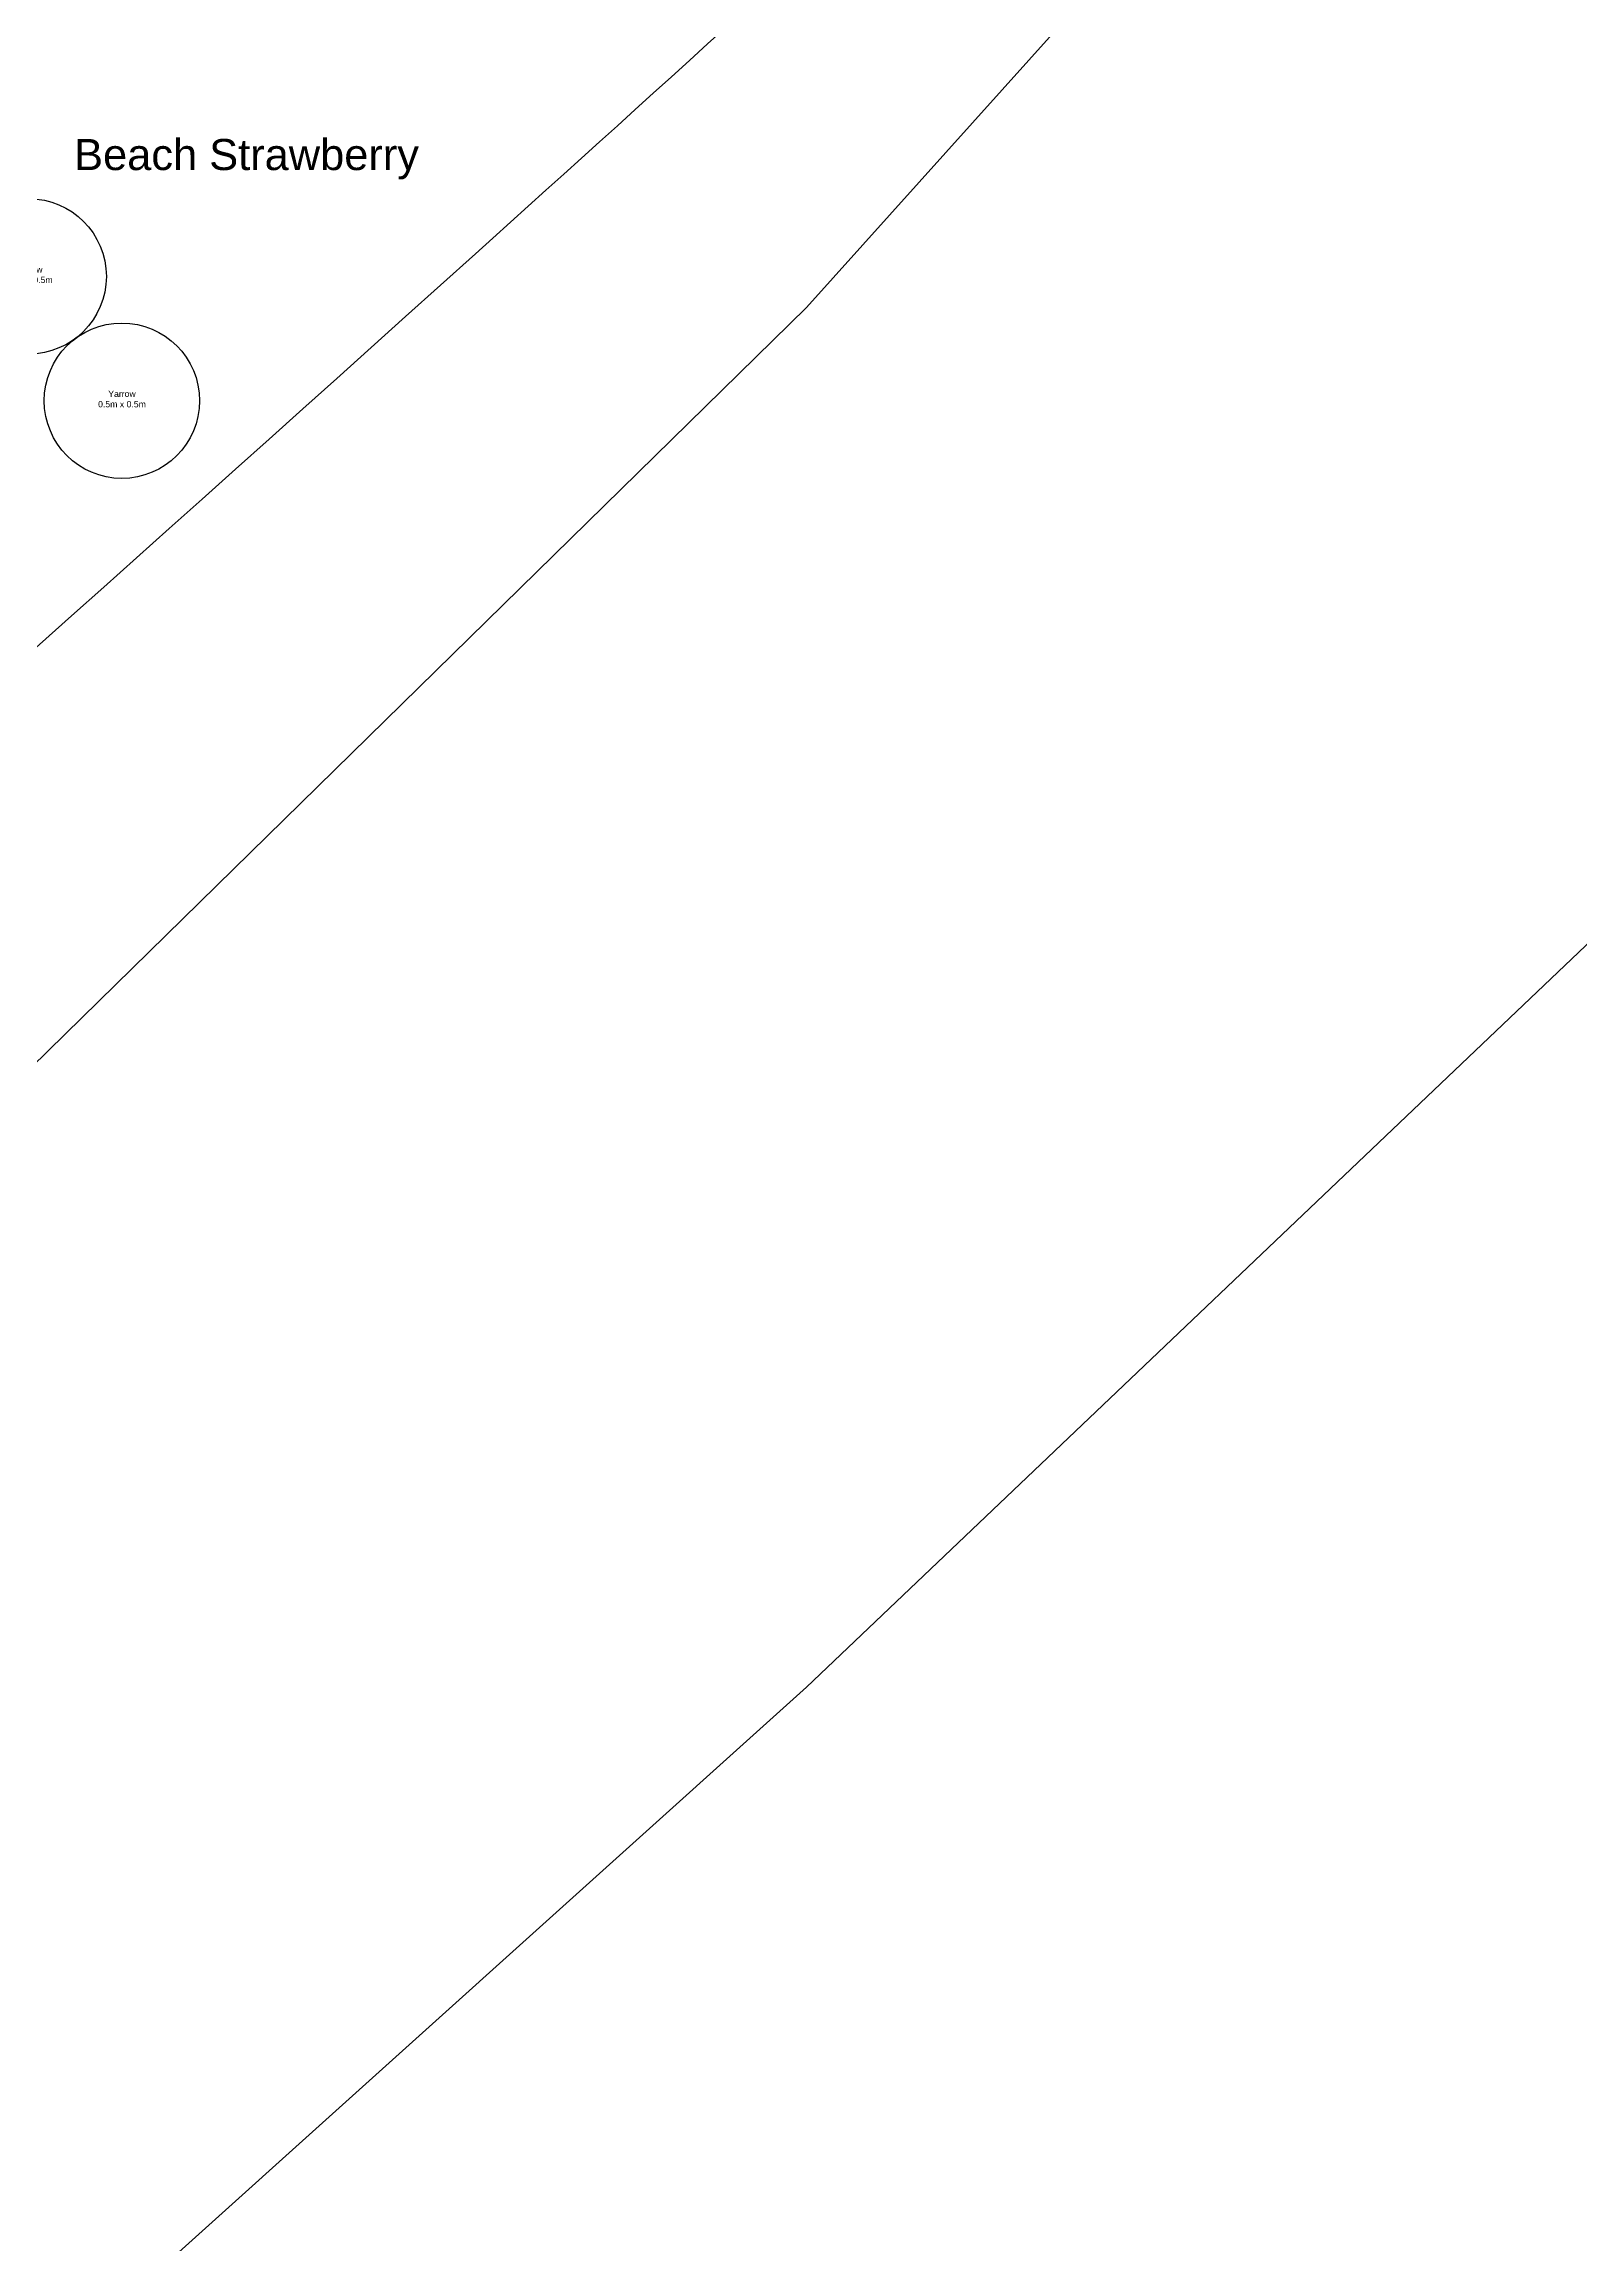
# Model space of a CAD drawing. Header units: metres. Extents: x 0 to 134, y 7 to 109.
# Drawn here: x 76.95 to 81.89, y 39.77 to 46.85 of the extents above; entities that cross this region are included whole.
import ezdxf

# ---------------------------------------------------------------- set-up
doc = ezdxf.new("R2010")
doc.units = ezdxf.units.M
for name, color, linetype, true_color in [('Boundary', 5, 'Continuous', 0x0000ff), ('Ground cover', 56, 'Continuous', 0x808000), ('Patio', 9, 'Continuous', 0xc0c0c0), ('Plants', 96, 'Continuous', 0x008000)]:
    doc.layers.add(name, color=color, linetype=linetype, true_color=true_color)
doc.styles.add('textstyle150', font='')
doc.styles.add('textstyle81', font='')
doc.styles.get('textstyle150').set_extended_font_data('Arial')
doc.styles.get('textstyle81').set_extended_font_data('Arial')

# ---------------------------------------------------------------- blocks, each defined once
blk = doc.blocks.new('Plant - Yarrow')
at = {"layer": 'Plants'}
blk.add_circle((0, 0), 0.25, dxfattribs=at)
at = {"layer": 'Plants', "color": 30, "true_color": 0xff7f00, "insert": (0.0003, 0.0053), "char_height": 0.02, "attachment_point": 5, "style": 'textstyle81'}
blk.add_mtext('Yarrow\\P0.5m x 0.5m', dxfattribs=at)

msp = doc.modelspace()

# ---------------------------------------------------------------- linework, layer by layer
at = {"layer": 'Boundary', "color": 16, "true_color": 0x800000}
for p, q in [((79.4034, 45.9999), (82.384, 49.3138)), ((86.592, 48.3968), (79.4034, 41.5609)), ((76.2338, 42.8948), (79.4034, 45.9999)), ((79.4034, 41.5609), (77.2979, 39.6646))]:
    msp.add_line(p, q, dxfattribs=at)
at = {"layer": 'Patio'}
msp.add_open_spline([(85.0549, 53.8754), (83.6552, 51.0039), (77.8397, 45.6771), (72.1056, 40.6598), (72.1056, 40.6598), (72.1056, 40.6598)], degree=3, dxfattribs=at)

# ---------------------------------------------------------------- block references
at = {"layer": 'Plants'}
for p in [(76.9, 46.1), (77.2, 45.7)]:
    msp.add_blockref('Plant - Yarrow', p, dxfattribs=at)

# ---------------------------------------------------------------- texts
at = {"layer": 'Ground cover', "insert": (77.6013, 46.4771), "char_height": 0.1, "attachment_point": 5, "style": 'textstyle150'}
msp.add_mtext('Beach Strawberry', dxfattribs=at)

doc.saveas('drawing.dxf')
